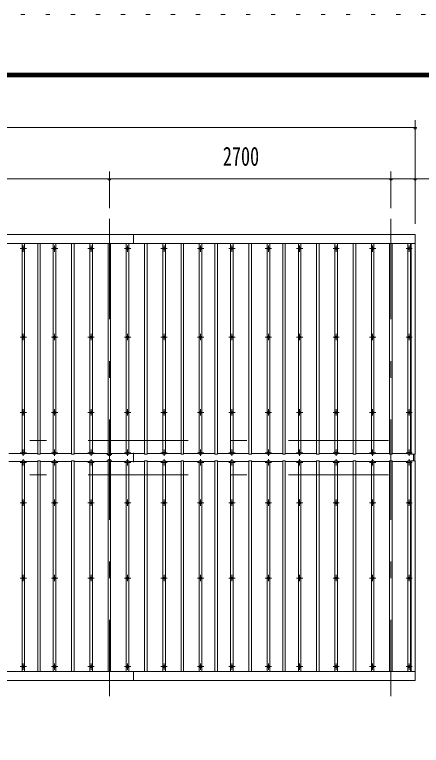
# Model space of a CAD drawing. Units: millimetres, scale not verified. Extents: x -31547 to 31550, y -14700 to 14700.
# Drawn here: x -489 to 3412, y 7701 to 14700 of the extents above; entities that cross this region are included whole.
import ezdxf
from ezdxf.enums import TextEntityAlignment as Align

# ---------------------------------------------------------------- set-up
doc = ezdxf.new("R2010")
doc.units = ezdxf.units.MM
doc.header["$LTSCALE"] = 80
doc.linetypes.add('USER3', pattern=[24, 12, -5, 2, -5])
doc.linetypes.add('USER4', pattern=[3, 0.5, -2.5])
for name, color, linetype, lineweight in [('0-2_1-07BOLD', 7, 'Continuous', 18), ('0-3_1-27CENTER', 3, 'USER3', 18), ('0-4_1-47THIN', 4, 'Continuous', 18), ('0-5_1-57DIM', 3, 'Continuous', 18), ('0-C_F-F1PAPER', 5, 'Continuous', 18), ('0-D_F-E_J_ADD', 5, 'USER4', 18)]:
    doc.layers.add(name, color=color, linetype=linetype, lineweight=lineweight)
doc.styles.add('ＭＳ ゴシック', font='')
doc.styles.get('ＭＳ ゴシック').set_extended_font_data('MS Gothic')

msp = doc.modelspace()

# ---------------------------------------------------------------- linework, layer by layer
at = {"layer": '0-2_1-07BOLD'}
for p, q in [((649.41, 12506.79), (649.41, 12592.54)), ((-7313.59, 12506.79), (3352.41, 12506.79)), ((3312.41, 12506.79), (3312.41, 10489.55)), ((649.41, 10502.54), (649.41, 10412.54)), ((3312.41, 10489.55), (3352.41, 10489.55)), ((3337.41, 10425.54), (3337.41, 10489.55)), ((3347.41, 10425.54), (3347.41, 10489.55)), ((3352.41, 8322.54), (3352.41, 10425.54)), ((-7313.59, 8408.3), (3352.41, 8408.3)), ((649.41, 8408.3), (649.41, 8322.54)), ((-7313.59, 8322.54), (3352.41, 8322.54))]:
    msp.add_line(p, q, dxfattribs=at)
for points in [[(-7313.59, 12592.54), (3352.41, 12592.54), (3352.41, 10489.55)], [(3312.41, 8408.3), (3312.41, 10425.54), (3352.41, 10425.54)]]:
    msp.add_lwpolyline(points, dxfattribs=at)
for centre in [(-405.59, 12459.37), (-105.59, 12459.37), (244.41, 12459.37), (594.41, 12459.37), (944.41, 12459.37), (1294.41, 12459.37), (1594.41, 12459.37), (1944.41, 12459.37), (2244.41, 12459.37), (2594.41, 12459.37), (2944.41, 12459.37), (3294.41, 12459.37), (-405.59, 11611.71), (-105.59, 11611.71), (244.41, 11611.71), (594.41, 11611.71), (944.41, 11611.71), (1294.41, 11611.71), (1594.41, 11611.71), (1944.41, 11611.71), (2244.41, 11611.71), (2594.41, 11611.71), (2944.41, 11611.71), (3294.41, 11611.71), (-405.59, 10890.05), (-105.59, 10890.05), (244.41, 10890.05), (594.41, 10890.05), (944.41, 10890.05), (1294.41, 10890.05), (1594.41, 10890.05), (1944.41, 10890.05), (2244.41, 10890.05), (2594.41, 10890.05), (2944.41, 10890.05), (3294.41, 10890.05), (-405.59, 10025.04), (-105.59, 10025.04), (244.41, 10025.04), (594.41, 10025.04), (944.41, 10025.04), (1294.41, 10025.04), (1594.41, 10025.04), (1944.41, 10025.04), (2244.41, 10025.04), (2594.41, 10025.04), (2944.41, 10025.04), (3294.41, 10025.04), (-405.59, 9303.38), (-105.59, 9303.38), (244.41, 9303.38), (594.41, 9303.38), (944.41, 9303.38), (1294.41, 9303.38), (1594.41, 9303.38), (1944.41, 9303.38), (2244.41, 9303.38), (2594.41, 9303.38), (2944.41, 9303.38), (3294.41, 9303.38), (-405.59, 8455.72), (-105.59, 8455.72), (244.41, 8455.72), (594.41, 8455.72), (944.41, 8455.72), (1294.41, 8455.72), (1594.41, 8455.72), (1944.41, 8455.72), (2244.41, 8455.72), (2594.41, 8455.72), (2944.41, 8455.72), (3294.41, 8455.72)]:
    msp.add_circle(centre, 10, dxfattribs=at)
for centre, radius, start, end in [((-405.59, 10493.51), 14.5, 46.3961, 133.6039), ((-405.59, 10514.51), 14.5, 226.39838, 313.60162), ((-105.59, 10493.51), 14.5, 46.3961, 133.6039), ((-105.59, 10514.51), 14.5, 226.39838, 313.60162), ((244.41, 10493.51), 14.5, 46.3961, 133.6039), ((244.41, 10514.51), 14.5, 226.39838, 313.60162), ((594.41, 10493.51), 14.5, 46.3961, 133.6039), ((594.41, 10514.51), 14.5, 226.39838, 313.60162), ((944.41, 10493.51), 14.5, 46.3961, 133.6039), ((944.41, 10514.51), 14.5, 226.39838, 313.60162), ((1294.41, 10493.51), 14.5, 46.3961, 133.6039), ((1294.41, 10514.51), 14.5, 226.39838, 313.60162), ((1594.41, 10493.51), 14.5, 46.3961, 133.6039), ((1594.41, 10514.51), 14.5, 226.39838, 313.60162), ((1944.41, 10493.51), 14.5, 46.3961, 133.6039), ((1944.41, 10514.51), 14.5, 226.39838, 313.60162), ((2244.41, 10493.51), 14.5, 46.3961, 133.6039), ((2244.41, 10514.51), 14.5, 226.39838, 313.60162), ((2594.41, 10493.51), 14.5, 46.3961, 133.6039), ((2594.41, 10514.51), 14.5, 226.39838, 313.60162), ((2944.41, 10493.51), 14.5, 46.3961, 133.6039), ((2944.41, 10514.51), 14.5, 226.39838, 313.60162), ((3294.41, 10493.51), 14.5, 46.3961, 133.6039), ((3294.41, 10514.51), 14.5, 226.39838, 313.60162), ((419.41, 10488.07), 15, 146.44803, 33.55846), ((419.41, 10427.02), 15, 326.44154, 213.55197), ((-405.59, 10400.58), 14.5, 46.39838, 133.60162), ((-405.59, 10421.58), 14.5, 226.3961, 313.6039), ((-105.59, 10400.58), 14.5, 46.39838, 133.60162), ((-105.59, 10421.58), 14.5, 226.3961, 313.6039), ((244.41, 10400.58), 14.5, 46.39838, 133.60162), ((244.41, 10421.58), 14.5, 226.3961, 313.6039), ((594.41, 10400.58), 14.5, 46.39838, 133.60162), ((594.41, 10421.58), 14.5, 226.3961, 313.6039), ((944.41, 10400.58), 14.5, 46.39838, 133.60162), ((944.41, 10421.58), 14.5, 226.3961, 313.6039), ((1294.41, 10400.58), 14.5, 46.39838, 133.60162), ((1294.41, 10421.58), 14.5, 226.3961, 313.6039), ((1594.41, 10400.58), 14.5, 46.39838, 133.60162), ((1594.41, 10421.58), 14.5, 226.3961, 313.6039), ((1944.41, 10400.58), 14.5, 46.39838, 133.60162), ((1944.41, 10421.58), 14.5, 226.3961, 313.6039), ((2244.41, 10400.58), 14.5, 46.39838, 133.60162), ((2244.41, 10421.58), 14.5, 226.3961, 313.6039), ((2594.41, 10400.58), 14.5, 46.39838, 133.60162), ((2594.41, 10421.58), 14.5, 226.3961, 313.6039), ((2944.41, 10400.58), 14.5, 46.39838, 133.60162), ((2944.41, 10421.58), 14.5, 226.3961, 313.6039), ((3294.41, 10400.58), 14.5, 46.39838, 133.60162), ((3294.41, 10421.58), 14.5, 226.3961, 313.6039)]:
    msp.add_arc(centre, radius, start, end, dxfattribs=at)
at = {"layer": '0-3_1-27CENTER'}
for p, q in [((419.41, 12742.55), (419.41, 8172.54)), ((3119.41, 12742.55), (3119.41, 8172.54)), ((-435.59, 12459.37), (-375.59, 12459.37)), ((-405.59, 12429.37), (-405.59, 12489.37)), ((-135.59, 12459.37), (-75.59, 12459.37)), ((-105.59, 12429.37), (-105.59, 12489.37)), ((214.41, 12459.37), (274.41, 12459.37)), ((244.41, 12429.37), (244.41, 12489.37)), ((564.41, 12459.37), (624.41, 12459.37)), ((594.41, 12429.37), (594.41, 12489.37)), ((914.41, 12459.37), (974.41, 12459.37)), ((944.41, 12429.37), (944.41, 12489.37)), ((1264.41, 12459.37), (1324.41, 12459.37)), ((1294.41, 12429.37), (1294.41, 12489.37)), ((1564.41, 12459.37), (1624.41, 12459.37)), ((1594.41, 12429.37), (1594.41, 12489.37)), ((1914.41, 12459.37), (1974.41, 12459.37)), ((1944.41, 12429.37), (1944.41, 12489.37)), ((2214.41, 12459.37), (2274.41, 12459.37)), ((2244.41, 12429.37), (2244.41, 12489.37)), ((2564.41, 12459.37), (2624.41, 12459.37)), ((2594.41, 12429.37), (2594.41, 12489.37)), ((2914.41, 12459.37), (2974.41, 12459.37)), ((2944.41, 12429.37), (2944.41, 12489.37)), ((3264.41, 12459.37), (3324.42, 12459.37)), ((3294.41, 12429.37), (3294.41, 12489.37)), ((-405.59, 11581.71), (-405.59, 11641.71)), ((-105.59, 11581.71), (-105.59, 11641.71)), ((244.41, 11581.71), (244.41, 11641.71)), ((594.41, 11581.71), (594.41, 11641.71)), ((944.41, 11581.71), (944.41, 11641.71)), ((1294.41, 11581.71), (1294.41, 11641.71)), ((1594.41, 11581.71), (1594.41, 11641.71)), ((1944.41, 11581.71), (1944.41, 11641.71)), ((2244.41, 11581.71), (2244.41, 11641.71)), ((2594.41, 11581.71), (2594.41, 11641.71)), ((2944.41, 11581.71), (2944.41, 11641.71)), ((3294.41, 11581.71), (3294.41, 11641.71)), ((-435.59, 11611.71), (-375.59, 11611.71)), ((-135.59, 11611.71), (-75.59, 11611.71)), ((214.41, 11611.71), (274.41, 11611.71)), ((564.41, 11611.71), (624.41, 11611.71)), ((914.41, 11611.71), (974.41, 11611.71)), ((1264.41, 11611.71), (1324.41, 11611.71)), ((1564.41, 11611.71), (1624.41, 11611.71)), ((1914.41, 11611.71), (1974.41, 11611.71)), ((2214.41, 11611.71), (2274.41, 11611.71)), ((2564.41, 11611.71), (2624.41, 11611.71)), ((2914.41, 11611.71), (2974.41, 11611.71)), ((3264.41, 11611.71), (3324.42, 11611.71)), ((-405.59, 10860.05), (-405.59, 10920.05)), ((-105.59, 10860.05), (-105.59, 10920.05)), ((244.41, 10860.05), (244.41, 10920.05)), ((594.41, 10860.05), (594.41, 10920.05)), ((944.41, 10860.05), (944.41, 10920.05)), ((1294.41, 10860.05), (1294.41, 10920.05)), ((1594.41, 10860.05), (1594.41, 10920.05)), ((1944.41, 10860.05), (1944.41, 10920.05)), ((2244.41, 10860.05), (2244.41, 10920.05)), ((2594.41, 10860.05), (2594.41, 10920.05)), ((2944.41, 10860.05), (2944.41, 10920.05)), ((3294.41, 10860.05), (3294.41, 10920.05)), ((-435.59, 10890.05), (-375.59, 10890.05)), ((-135.59, 10890.05), (-75.59, 10890.05)), ((214.41, 10890.05), (274.41, 10890.05)), ((564.41, 10890.05), (624.41, 10890.05)), ((914.41, 10890.05), (974.41, 10890.05)), ((1264.41, 10890.05), (1324.41, 10890.05)), ((1564.41, 10890.05), (1624.41, 10890.05)), ((1914.41, 10890.05), (1974.41, 10890.05)), ((2214.41, 10890.05), (2274.41, 10890.05)), ((2564.41, 10890.05), (2624.41, 10890.05)), ((2914.41, 10890.05), (2974.41, 10890.05)), ((3264.41, 10890.05), (3324.42, 10890.05)), ((-7463.59, 10622.54), (3502.41, 10622.54)), ((-435.6, 10504.02), (-375.59, 10504.02)), ((-405.59, 10474.02), (-405.59, 10534.02)), ((-135.59, 10504.02), (-75.59, 10504.02)), ((-105.59, 10474.02), (-105.59, 10534.02)), ((214.41, 10504.02), (274.41, 10504.02)), ((244.41, 10474.02), (244.41, 10534.02)), ((564.41, 10504.02), (624.41, 10504.02)), ((594.41, 10474.02), (594.41, 10534.02)), ((914.41, 10504.02), (974.41, 10504.02)), ((944.41, 10474.02), (944.41, 10534.02)), ((1264.41, 10504.02), (1324.41, 10504.02)), ((1294.41, 10474.02), (1294.41, 10534.02)), ((1564.41, 10504.02), (1624.41, 10504.02)), ((1594.41, 10474.02), (1594.41, 10534.02)), ((1914.41, 10504.02), (1974.41, 10504.02)), ((1944.41, 10474.02), (1944.41, 10534.02)), ((2214.41, 10504.02), (2274.41, 10504.02)), ((2244.41, 10474.02), (2244.41, 10534.02)), ((2564.41, 10504.02), (2624.41, 10504.02)), ((2594.41, 10474.02), (2594.41, 10534.02)), ((2914.41, 10504.02), (2974.41, 10504.02)), ((2944.41, 10474.02), (2944.41, 10534.02)), ((3264.41, 10504.02), (3324.42, 10504.02)), ((3294.41, 10474.02), (3294.41, 10534.02)), ((-405.59, 10441.07), (-405.59, 10381.07)), ((-105.59, 10441.07), (-105.59, 10381.07)), ((244.41, 10441.07), (244.41, 10381.07)), ((394.41, 10488.07), (444.41, 10488.07)), ((594.41, 10441.07), (594.41, 10381.07)), ((944.41, 10441.07), (944.41, 10381.07)), ((1294.41, 10441.07), (1294.41, 10381.07)), ((1594.41, 10441.07), (1594.41, 10381.07)), ((1944.41, 10441.07), (1944.41, 10381.07)), ((2244.41, 10441.07), (2244.41, 10381.07)), ((2594.41, 10441.07), (2594.41, 10381.07)), ((2944.41, 10441.07), (2944.41, 10381.07)), ((3294.41, 10441.07), (3294.41, 10381.07)), ((-435.6, 10411.07), (-375.59, 10411.07)), ((-135.59, 10411.07), (-75.59, 10411.07)), ((214.41, 10411.07), (274.41, 10411.07)), ((394.41, 10427.02), (444.41, 10427.02)), ((564.41, 10411.07), (624.41, 10411.07)), ((914.41, 10411.07), (974.41, 10411.07)), ((1264.41, 10411.07), (1324.41, 10411.07)), ((1564.41, 10411.07), (1624.41, 10411.07)), ((1914.41, 10411.07), (1974.41, 10411.07)), ((2214.41, 10411.07), (2274.41, 10411.07)), ((2564.41, 10411.07), (2624.41, 10411.07)), ((2914.41, 10411.07), (2974.41, 10411.07)), ((3264.41, 10411.07), (3324.42, 10411.07)), ((-7463.59, 10292.54), (3502.41, 10292.54)), ((-435.59, 10025.04), (-375.59, 10025.04)), ((-405.59, 10055.04), (-405.59, 9995.04)), ((-135.59, 10025.04), (-75.59, 10025.04)), ((-105.59, 10055.04), (-105.59, 9995.04)), ((214.41, 10025.04), (274.41, 10025.04)), ((244.41, 10055.04), (244.41, 9995.04)), ((564.41, 10025.04), (624.41, 10025.04)), ((594.41, 10055.04), (594.41, 9995.04)), ((914.41, 10025.04), (974.41, 10025.04)), ((944.41, 10055.04), (944.41, 9995.04)), ((1264.41, 10025.04), (1324.41, 10025.04)), ((1294.41, 10055.04), (1294.41, 9995.04)), ((1564.41, 10025.04), (1624.41, 10025.04)), ((1594.41, 10055.04), (1594.41, 9995.04)), ((1914.41, 10025.04), (1974.41, 10025.04)), ((1944.41, 10055.04), (1944.41, 9995.04)), ((2214.41, 10025.04), (2274.41, 10025.04)), ((2244.41, 10055.04), (2244.41, 9995.04)), ((2564.41, 10025.04), (2624.41, 10025.04)), ((2594.41, 10055.04), (2594.41, 9995.04)), ((2914.41, 10025.04), (2974.41, 10025.04)), ((2944.41, 10055.04), (2944.41, 9995.04)), ((3264.41, 10025.04), (3324.42, 10025.04)), ((3294.41, 10055.04), (3294.41, 9995.04)), ((-405.59, 9333.38), (-405.59, 9273.38)), ((-105.59, 9333.38), (-105.59, 9273.38)), ((244.41, 9333.38), (244.41, 9273.38)), ((594.41, 9333.38), (594.41, 9273.38)), ((944.41, 9333.38), (944.41, 9273.38)), ((1294.41, 9333.38), (1294.41, 9273.38)), ((1594.41, 9333.38), (1594.41, 9273.38)), ((1944.41, 9333.38), (1944.41, 9273.38)), ((2244.41, 9333.38), (2244.41, 9273.38)), ((2594.41, 9333.38), (2594.41, 9273.38)), ((2944.41, 9333.38), (2944.41, 9273.38)), ((3294.41, 9333.38), (3294.41, 9273.38)), ((-435.59, 9303.38), (-375.59, 9303.38)), ((-135.59, 9303.38), (-75.59, 9303.38)), ((214.41, 9303.38), (274.41, 9303.38)), ((564.41, 9303.38), (624.41, 9303.38)), ((914.41, 9303.38), (974.41, 9303.38)), ((1264.41, 9303.38), (1324.41, 9303.38)), ((1564.41, 9303.38), (1624.41, 9303.38)), ((1914.41, 9303.38), (1974.41, 9303.38)), ((2214.41, 9303.38), (2274.41, 9303.38)), ((2564.41, 9303.38), (2624.41, 9303.38)), ((2914.41, 9303.38), (2974.41, 9303.38)), ((3264.41, 9303.38), (3324.42, 9303.38)), ((-405.59, 8485.72), (-405.59, 8425.72)), ((-105.59, 8485.72), (-105.59, 8425.72)), ((244.41, 8485.72), (244.41, 8425.72)), ((594.41, 8485.72), (594.41, 8425.72)), ((944.41, 8485.72), (944.41, 8425.72)), ((1294.41, 8485.72), (1294.41, 8425.72)), ((1594.41, 8485.72), (1594.41, 8425.72)), ((1944.41, 8485.72), (1944.41, 8425.72)), ((2244.41, 8485.72), (2244.41, 8425.72)), ((2594.41, 8485.72), (2594.41, 8425.72)), ((2944.41, 8485.72), (2944.41, 8425.72)), ((3294.41, 8485.72), (3294.41, 8425.72)), ((-435.59, 8455.72), (-375.59, 8455.72)), ((-135.59, 8455.72), (-75.59, 8455.72)), ((214.41, 8455.72), (274.41, 8455.72)), ((564.41, 8455.72), (624.41, 8455.72)), ((914.41, 8455.72), (974.41, 8455.72)), ((1264.41, 8455.72), (1324.41, 8455.72)), ((1564.41, 8455.72), (1624.41, 8455.72)), ((1914.41, 8455.72), (1974.41, 8455.72)), ((2214.41, 8455.72), (2274.41, 8455.72)), ((2564.41, 8455.72), (2624.41, 8455.72)), ((2914.41, 8455.72), (2974.41, 8455.72)), ((3264.41, 8455.72), (3324.42, 8455.72))]:
    msp.add_line(p, q, dxfattribs=at)
at = {"layer": '0-4_1-47THIN'}
for p, q in [((-418.09, 10489.55), (-418.09, 12506.79)), ((-268.09, 10489.55), (-268.09, 12506.79)), ((-243.09, 10489.55), (-243.09, 12506.79)), ((-118.09, 10489.55), (-118.09, 12506.79)), ((56.91, 10489.55), (56.91, 12506.79)), ((231.91, 10489.55), (231.91, 12506.79)), ((406.91, 10489.55), (406.91, 12506.79)), ((581.91, 10489.55), (581.91, 12506.79)), ((756.91, 10489.55), (756.91, 12506.79)), ((931.91, 10489.55), (931.91, 12506.79)), ((956.91, 10489.55), (956.91, 12506.79)), ((1106.91, 10489.55), (1106.91, 12506.79)), ((1131.91, 10489.55), (1131.91, 12506.79)), ((1281.91, 10489.55), (1281.91, 12506.79)), ((1431.91, 10489.55), (1431.91, 12506.79)), ((1581.91, 10489.55), (1581.91, 12506.79)), ((1606.91, 10489.55), (1606.91, 12506.79)), ((1756.91, 10489.55), (1756.91, 12506.79)), ((1781.91, 10489.55), (1781.91, 12506.79)), ((1931.91, 10489.55), (1931.91, 12506.79)), ((2081.91, 10489.55), (2081.91, 12506.79)), ((2106.91, 10489.55), (2106.91, 12506.79)), ((2231.91, 10489.55), (2231.91, 12506.79)), ((2256.91, 10489.55), (2256.91, 12506.79)), ((2406.91, 10489.55), (2406.91, 12506.79)), ((2581.91, 10489.55), (2581.91, 12506.79)), ((2756.91, 10489.55), (2756.91, 12506.79)), ((2931.91, 10489.55), (2931.91, 12506.79)), ((2956.91, 10489.55), (2956.91, 12506.79)), ((3106.92, 10489.55), (3106.92, 12506.79)), ((3281.91, 10489.55), (3281.91, 12506.79)), ((3306.92, 10489.55), (3306.92, 12506.79)), ((3312.41, 10504.55), (3306.92, 10504.55)), ((-543.09, 10495.58), (-418.09, 10495.58)), ((-268.09, 10495.58), (-393.09, 10495.58)), ((-268.09, 10489.55), (-243.09, 10489.55)), ((-243.09, 10495.58), (-118.09, 10495.58)), ((56.91, 10495.58), (-93.09, 10495.58)), ((81.91, 10495.58), (231.91, 10495.58)), ((406.91, 10495.58), (256.91, 10495.58)), ((431.91, 10495.58), (581.91, 10495.58)), ((756.91, 10495.58), (606.91, 10495.58)), ((781.91, 10495.58), (931.91, 10495.58)), ((931.91, 10489.55), (956.91, 10489.55)), ((1106.91, 10495.58), (956.91, 10495.58)), ((1106.91, 10489.55), (1131.91, 10489.55)), ((1131.91, 10495.58), (1281.91, 10495.58)), ((1431.91, 10495.58), (1306.91, 10495.58)), ((1456.91, 10495.58), (1581.91, 10495.58)), ((1581.91, 10489.55), (1606.91, 10489.55)), ((1756.91, 10495.58), (1606.91, 10495.58)), ((1756.91, 10489.55), (1781.91, 10489.55)), ((1781.91, 10495.58), (1931.91, 10495.58)), ((2081.91, 10495.58), (1956.91, 10495.58)), ((2081.91, 10489.55), (2106.91, 10489.55)), ((2106.91, 10495.58), (2231.91, 10495.58)), ((2231.91, 10489.55), (2256.91, 10489.55)), ((2406.91, 10495.58), (2256.91, 10495.58)), ((2431.91, 10495.58), (2581.91, 10495.58)), ((2756.91, 10495.58), (2606.91, 10495.58)), ((2781.91, 10495.58), (2931.91, 10495.58)), ((2931.91, 10489.55), (2956.91, 10489.55)), ((3106.91, 10495.58), (2956.91, 10495.58)), ((3131.91, 10495.58), (3281.91, 10495.58)), ((3281.91, 10489.55), (3306.92, 10489.55)), ((-543.09, 10419.51), (-418.09, 10419.51)), ((-418.09, 10425.54), (-393.09, 10425.54)), ((-418.09, 10425.54), (-418.09, 8408.3)), ((-393.09, 10425.54), (-393.09, 8408.3)), ((-268.09, 10419.51), (-393.09, 10419.51)), ((-268.09, 10425.54), (-243.09, 10425.54)), ((-268.09, 10425.54), (-268.09, 8408.3)), ((-243.09, 10425.54), (-243.09, 8408.3)), ((-243.09, 10419.51), (-118.09, 10419.51)), ((-118.09, 10425.54), (-93.09, 10425.54)), ((-118.09, 10425.54), (-118.09, 8408.3)), ((-93.09, 10425.54), (-93.09, 8408.3)), ((56.91, 10419.51), (-93.09, 10419.51)), ((56.91, 10425.54), (81.91, 10425.54)), ((56.91, 10425.54), (56.91, 8408.3)), ((81.91, 10425.54), (81.91, 8408.3)), ((81.91, 10419.51), (231.91, 10419.51)), ((231.91, 10425.54), (256.91, 10425.54)), ((231.91, 10425.54), (231.91, 8408.3)), ((256.91, 10425.54), (256.91, 8408.3)), ((406.91, 10419.51), (256.91, 10419.51)), ((406.91, 10425.54), (431.91, 10425.54)), ((406.91, 10425.54), (406.91, 8408.3)), ((431.91, 10425.54), (431.91, 8408.3)), ((431.91, 10419.51), (581.91, 10419.51)), ((581.91, 10425.54), (606.91, 10425.54)), ((581.91, 10425.54), (581.91, 8408.3)), ((606.91, 10425.54), (606.91, 8408.3)), ((756.91, 10419.51), (606.91, 10419.51)), ((756.91, 10425.54), (781.91, 10425.54)), ((756.91, 10425.54), (756.91, 8408.3)), ((781.91, 10425.54), (781.91, 8408.3)), ((781.91, 10419.51), (931.91, 10419.51)), ((931.91, 10425.54), (956.91, 10425.54)), ((931.91, 10425.54), (931.91, 8408.3)), ((956.91, 10425.54), (956.91, 8408.3)), ((1106.91, 10419.51), (956.91, 10419.51)), ((1106.91, 10425.54), (1131.91, 10425.54)), ((1106.91, 10425.54), (1106.91, 8408.3)), ((1131.91, 10425.54), (1131.91, 8408.3)), ((1131.91, 10419.51), (1281.91, 10419.51)), ((1281.91, 10425.54), (1306.91, 10425.54)), ((1281.91, 10425.54), (1281.91, 8408.3)), ((1306.91, 10425.54), (1306.91, 8408.3)), ((1431.91, 10419.51), (1306.91, 10419.51)), ((1431.91, 10425.54), (1456.91, 10425.54)), ((1431.91, 10425.54), (1431.91, 8408.3)), ((1456.91, 10425.54), (1456.91, 8408.3)), ((1456.91, 10419.51), (1581.91, 10419.51)), ((1581.91, 10425.54), (1606.91, 10425.54)), ((1581.91, 10425.54), (1581.91, 8408.3)), ((1606.91, 10425.54), (1606.91, 8408.3)), ((1756.91, 10419.51), (1606.91, 10419.51)), ((1756.91, 10425.54), (1781.91, 10425.54)), ((1756.91, 10425.54), (1756.91, 8408.3)), ((1781.91, 10425.54), (1781.91, 8408.3)), ((1781.91, 10419.51), (1931.91, 10419.51)), ((1931.91, 10425.54), (1956.91, 10425.54)), ((1931.91, 10425.54), (1931.91, 8408.3)), ((1956.91, 10425.54), (1956.91, 8408.3)), ((2081.91, 10419.51), (1956.91, 10419.51)), ((2081.91, 10425.54), (2106.91, 10425.54)), ((2081.91, 10425.54), (2081.91, 8408.3)), ((2106.91, 10425.54), (2106.91, 8408.3)), ((2106.91, 10419.51), (2231.91, 10419.51)), ((2231.91, 10425.54), (2256.91, 10425.54)), ((2231.91, 10425.54), (2231.91, 8408.3)), ((2256.91, 10425.54), (2256.91, 8408.3)), ((2406.91, 10419.51), (2256.91, 10419.51)), ((2406.91, 10425.54), (2431.91, 10425.54)), ((2406.91, 10425.54), (2406.91, 8408.3)), ((2431.91, 10425.54), (2431.91, 8408.3)), ((2431.91, 10419.51), (2581.91, 10419.51)), ((2581.91, 10425.54), (2606.91, 10425.54)), ((2581.91, 10425.54), (2581.91, 8408.3)), ((2606.91, 10425.54), (2606.91, 8408.3)), ((2756.91, 10419.51), (2606.91, 10419.51)), ((2756.91, 10425.54), (2781.91, 10425.54)), ((2756.91, 10425.54), (2756.91, 8408.3)), ((2781.91, 10425.54), (2781.91, 8408.3)), ((2781.91, 10419.51), (2931.91, 10419.51)), ((2931.91, 10425.54), (2956.91, 10425.54)), ((2931.91, 10425.54), (2931.91, 8408.3)), ((2956.91, 10425.54), (2956.91, 8408.3)), ((3106.91, 10419.51), (2956.91, 10419.51)), ((3106.92, 10425.54), (3131.91, 10425.54)), ((3106.92, 10425.54), (3106.92, 8408.3)), ((3131.91, 10425.54), (3131.91, 8408.3)), ((3131.91, 10419.51), (3281.91, 10419.51)), ((3281.91, 10425.54), (3281.91, 8408.3)), ((3312.41, 10410.54), (3306.92, 10410.54))]:
    msp.add_line(p, q, dxfattribs=at)
for points in [[(-418.09, 10489.55), (-393.09, 10489.55), (-393.09, 12506.79)], [(-118.09, 10489.55), (-93.09, 10489.55), (-93.09, 12506.79)], [(56.91, 10489.55), (81.91, 10489.55), (81.91, 12506.79)], [(231.91, 10489.55), (256.91, 10489.55), (256.91, 12506.79)], [(406.91, 10489.55), (431.91, 10489.55), (431.91, 12506.79)], [(581.91, 10489.55), (606.91, 10489.55), (606.91, 12506.79)], [(756.91, 10489.55), (781.91, 10489.55), (781.91, 12506.79)], [(1281.91, 10489.55), (1306.91, 10489.55), (1306.91, 12506.79)], [(1431.91, 10489.55), (1456.91, 10489.55), (1456.91, 12506.79)], [(1931.91, 10489.55), (1956.91, 10489.55), (1956.91, 12506.79)], [(2406.91, 10489.55), (2431.91, 10489.55), (2431.91, 12506.79)], [(2581.91, 10489.55), (2606.91, 10489.55), (2606.91, 12506.79)], [(2756.91, 10489.55), (2781.91, 10489.55), (2781.91, 12506.79)], [(3106.92, 10489.55), (3131.91, 10489.55), (3131.91, 12506.79)], [(3281.91, 10425.54), (3306.92, 10425.54), (3306.92, 8408.3)]]:
    msp.add_lwpolyline(points, dxfattribs=at)
at = {"layer": '0-5_1-57DIM'}
for p, q in [((3352.41, 12697.54), (3352.41, 13687.54)), ((-7313.59, 13617.54), (3352.41, 13617.54)), ((3366.41, 13617.54), (3338.41, 13617.54)), ((419.41, 12847.54), (419.41, 13197.54)), ((3119.41, 12847.54), (3119.41, 13197.54)), ((-7863.09, 13127.54), (3901.91, 13127.54)), ((433.41, 13127.54), (405.41, 13127.54)), ((3133.41, 13127.54), (3105.41, 13127.54)), ((3366.41, 13127.54), (3338.41, 13127.54))]:
    msp.add_line(p, q, dxfattribs=at)
for centre in [(3352.41, 13617.54), (419.41, 13127.54), (3119.41, 13127.54), (3352.41, 13127.54)]:
    msp.add_arc(centre, 14, 180, 0, dxfattribs=at)
at = {"layer": '0-C_F-F1PAPER'}
for p, q in [((-9330.05, 14140), (30849.95, 14140)), ((-9326.55, 14136.5), (30846.45, 14136.5)), ((-9323.05, 14133), (30842.95, 14133)), ((-9319.55, 14129.5), (30839.45, 14129.5)), ((-9316.05, 14126), (30835.95, 14126)), ((-9312.55, 14122.5), (30832.45, 14122.5)), ((-9309.05, 14119), (30828.95, 14119)), ((-9305.55, 14115.5), (30825.45, 14115.5)), ((-9302.05, 14112), (30821.95, 14112)), ((-9298.55, 14108.5), (30818.45, 14108.5)), ((-9295.05, 14105), (30814.95, 14105))]:
    msp.add_line(p, q, dxfattribs=at)
at = {"layer": '0-D_F-E_J_ADD'}
msp.add_lwpolyline([(-10030.05, -14700), (-10030.05, 14700), (31549.95, 14700)], dxfattribs=at)

# ---------------------------------------------------------------- texts
at = {"layer": '0-5_1-57DIM', "color": 7, "style": 'ＭＳ ゴシック', "width": 0.7}
msp.add_text('2700', height=182.3, dxfattribs=at).set_placement((1508.17, 13197.54), align=Align.BOTTOM_LEFT)

doc.saveas('drawing.dxf')
